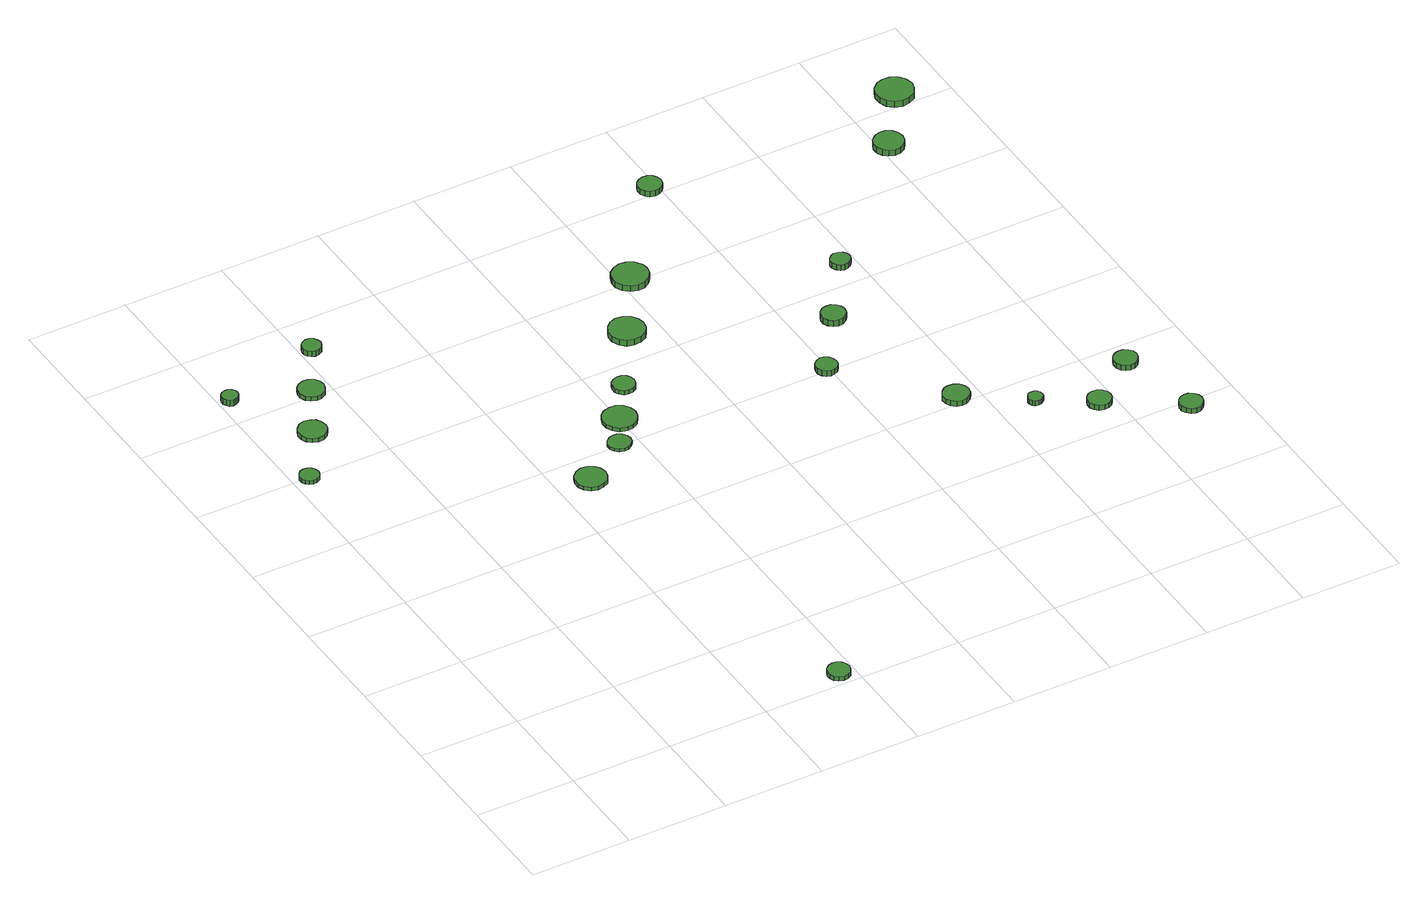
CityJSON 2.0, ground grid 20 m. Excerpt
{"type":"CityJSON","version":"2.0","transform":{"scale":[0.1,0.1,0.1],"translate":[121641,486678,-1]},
"CityObjects":{
"tree1":{"type":"SolitaryVegetationObject","attributes":{"function":"something"},"geometry":[{"type":"MultiSurface","lod":"1","boundaries":[[[0,1,2,3,4,5,6,7,8,9,10,11,12,13,14]],[[15,16,17,18,19,20,21,22,23,24,25,26,27,28,29]],[[0,29,28,1]],[[1,28,27,2]],[[2,27,26,3]],[[3,26,25,4]],[[4,25,24,5]],[[5,24,23,6]],[[6,23,22,7]],[[7,22,21,8]],[[8,21,20,9]],[[9,20,19,10]],[[10,19,18,11]],[[11,18,17,12]],[[12,17,16,13]],[[13,16,15,14]],[[14,15,29,0]]]}]},
"tree2":{"type":"SolitaryVegetationObject","attributes":{"function":"something"},"geometry":[{"type":"MultiSurface","lod":"1","boundaries":[[[30,31,32,33,34,35,36,37,38,39,40,41,42,43,44]],[[45,46,47,48,49,50,51,52,53,54,55,56,57,58,59]],[[30,59,58,31]],[[31,58,57,32]],[[32,57,56,33]],[[33,56,55,34]],[[34,55,54,35]],[[35,54,53,36]],[[36,53,52,37]],[[37,52,51,38]],[[38,51,50,39]],[[39,50,49,40]],[[40,49,48,41]],[[41,48,47,42]],[[42,47,46,43]],[[43,46,45,44]],[[44,45,59,30]]]}]},
"tree3":{"type":"SolitaryVegetationObject","attributes":{"function":"something"},"geometry":[{"type":"MultiSurface","lod":"1","boundaries":[[[60,61,62,63,64,65,66,67,68,69,70,71,72,73,74]],[[75,76,77,78,79,80,81,82,83,84,85,86,87,88,89]],[[60,89,88,61]],[[61,88,87,62]],[[62,87,86,63]],[[63,86,85,64]],[[64,85,84,65]],[[65,84,83,66]],[[66,83,82,67]],[[67,82,81,68]],[[68,81,80,69]],[[69,80,79,70]],[[70,79,78,71]],[[71,78,77,72]],[[72,77,76,73]],[[73,76,75,74]],[[74,75,89,60]]]}]},
"tree4":{"type":"SolitaryVegetationObject","attributes":{"function":"something"},"geometry":[{"type":"MultiSurface","lod":"1","boundaries":[[[90,91,92,93,94,95,96,97,98,99,100,101,102,103,104]],[[105,106,107,108,109,110,111,112,113,114,115,116,117,118,119]],[[90,119,118,91]],[[91,118,117,92]],[[92,117,116,93]],[[93,116,115,94]],[[94,115,114,95]],[[95,114,113,96]],[[96,113,112,97]],[[97,112,111,98]],[[98,111,110,99]],[[99,110,109,100]],[[100,109,108,101]],[[101,108,107,102]],[[102,107,106,103]],[[103,106,105,104]],[[104,105,119,90]]]}]},
"tree5":{"type":"SolitaryVegetationObject","attributes":{"function":"something"},"geometry":[{"type":"MultiSurface","lod":"1","boundaries":[[[120,121,122,123,124,125,126,127,128,129,130,131,132,133,134]],[[135,136,137,138,139,140,141,142,143,144,145,146,147,148,149]],[[120,149,148,121]],[[121,148,147,122]],[[122,147,146,123]],[[123,146,145,124]],[[124,145,144,125]],[[125,144,143,126]],[[126,143,142,127]],[[127,142,141,128]],[[128,141,140,129]],[[129,140,139,130]],[[130,139,138,131]],[[131,138,137,132]],[[132,137,136,133]],[[133,136,135,134]],[[134,135,149,120]]]}]},
"tree6":{"type":"SolitaryVegetationObject","attributes":{"function":"something"},"geometry":[{"type":"MultiSurface","lod":"1","boundaries":[[[150,151,152,153,154,155,156,157,158,159,160,161,162,163,164]],[[165,166,167,168,169,170,171,172,173,174,175,176,177,178,179]],[[150,179,178,151]],[[151,178,177,152]],[[152,177,176,153]],[[153,176,175,154]],[[154,175,174,155]],[[155,174,173,156]],[[156,173,172,157]],[[157,172,171,158]],[[158,171,170,159]],[[159,170,169,160]],[[160,169,168,161]],[[161,168,167,162]],[[162,167,166,163]],[[163,166,165,164]],[[164,165,179,150]]]}]},
"tree7":{"type":"SolitaryVegetationObject","attributes":{"function":"something"},"geometry":[{"type":"MultiSurface","lod":"1","boundaries":[[[180,181,182,183,184,185,186,187,188,189,190,191,192,193,194]],[[195,196,197,198,199,200,201,202,203,204,205,206,207,208,209]],[[180,209,208,181]],[[181,208,207,182]],[[182,207,206,183]],[[183,206,205,184]],[[184,205,204,185]],[[185,204,203,186]],[[186,203,202,187]],[[187,202,201,188]],[[188,201,200,189]],[[189,200,199,190]],[[190,199,198,191]],[[191,198,197,192]],[[192,197,196,193]],[[193,196,195,194]],[[194,195,209,180]]]}]},
"tree8":{"type":"SolitaryVegetationObject","attributes":{"function":"something"},"geometry":[{"type":"MultiSurface","lod":"1","boundaries":[[[210,211,212,213,214,215,216,217,218,219,220,221,222,223,224]],[[225,226,227,228,229,230,231,232,233,234,235,236,237,238,239]],[[210,239,238,211]],[[211,238,237,212]],[[212,237,236,213]],[[213,236,235,214]],[[214,235,234,215]],[[215,234,233,216]],[[216,233,232,217]],[[217,232,231,218]],[[218,231,230,219]],[[219,230,229,220]],[[220,229,228,221]],[[221,228,227,222]],[[222,227,226,223]],[[223,226,225,224]],[[224,225,239,210]]]}]},
"tree9":{"type":"SolitaryVegetationObject","attributes":{"function":"something"},"geometry":[{"type":"MultiSurface","lod":"1","boundaries":[[[240,241,242,243,244,245,246,247,248,249,250,251,252,253,254]],[[255,256,257,258,259,260,261,262,263,264,265,266,267,268,269]],[[240,269,268,241]],[[241,268,267,242]],[[242,267,266,243]],[[243,266,265,244]],[[244,265,264,245]],[[245,264,263,246]],[[246,263,262,247]],[[247,262,261,248]],[[248,261,260,249]],[[249,260,259,250]],[[250,259,258,251]],[[251,258,257,252]],[[252,257,256,253]],[[253,256,255,254]],[[254,255,269,240]]]}]},
"tree10":{"type":"SolitaryVegetationObject","attributes":{"function":"something"},"geometry":[{"type":"MultiSurface","lod":"1","boundaries":[[[270,271,272,273,274,275,276,277,278,279,280,281,282,283,284]],[[285,286,287,288,289,290,291,292,293,294,295,296,297,298,299]],[[270,299,298,271]],[[271,298,297,272]],[[272,297,296,273]],[[273,296,295,274]],[[274,295,294,275]],[[275,294,293,276]],[[276,293,292,277]],[[277,292,291,278]],[[278,291,290,279]],[[279,290,289,280]],[[280,289,288,281]],[[281,288,287,282]],[[282,287,286,283]],[[283,286,285,284]],[[284,285,299,270]]]}]},
"tree11":{"type":"SolitaryVegetationObject","attributes":{"function":"something"},"geometry":[{"type":"MultiSurface","lod":"1","boundaries":[[[300,301,302,303,304,305,306,307,308,309,310,311,312,313,314]],[[315,316,317,318,319,320,321,322,323,324,325,326,327,328,329]],[[300,329,328,301]],[[301,328,327,302]],[[302,327,326,303]],[[303,326,325,304]],[[304,325,324,305]],[[305,324,323,306]],[[306,323,322,307]],[[307,322,321,308]],[[308,321,320,309]],[[309,320,319,310]],[[310,319,318,311]],[[311,318,317,312]],[[312,317,316,313]],[[313,316,315,314]],[[314,315,329,300]]]}]},
"tree12":{"type":"SolitaryVegetationObject","attributes":{"function":"something"},"geometry":[{"type":"MultiSurface","lod":"1","boundaries":[[[330,331,332,333,334,335,336,337,338,339,340,341,342,343,344]],[[345,346,347,348,349,350,351,352,353,354,355,356,357,358,359]],[[330,359,358,331]],[[331,358,357,332]],[[332,357,356,333]],[[333,356,355,334]],[[334,355,354,335]],[[335,354,353,336]],[[336,353,352,337]],[[337,352,351,338]],[[338,351,350,339]],[[339,350,349,340]],[[340,349,348,341]],[[341,348,347,342]],[[342,347,346,343]],[[343,346,345,344]],[[344,345,359,330]]]}]},
"tree13":{"type":"SolitaryVegetationObject","attributes":{"function":"something"},"geometry":[{"type":"MultiSurface","lod":"1","boundaries":[[[360,361,362,363,364,365,366,367,368,369,370,371,372,373,374]],[[375,376,377,378,379,380,381,382,383,384,385,386,387,388,389]],[[360,389,388,361]],[[361,388,387,362]],[[362,387,386,363]],[[363,386,385,364]],[[364,385,384,365]],[[365,384,383,366]],[[366,383,382,367]],[[367,382,381,368]],[[368,381,380,369]],[[369,380,379,370]],[[370,379,378,371]],[[371,378,377,372]],[[372,377,376,373]],[[373,376,375,374]],[[374,375,389,360]]]}]},
"tree14":{"type":"SolitaryVegetationObject","attributes":{"function":"something"},"geometry":[{"type":"MultiSurface","lod":"1","boundaries":[[[390,391,392,393,394,395,396,397,398,399,400,401,402,403,404]],[[405,406,407,408,409,410,411,412,413,414,415,416,417,418,419]],[[390,419,418,391]],[[391,418,417,392]],[[392,417,416,393]],[[393,416,415,394]],[[394,415,414,395]],[[395,414,413,396]],[[396,413,412,397]],[[397,412,411,398]],[[398,411,410,399]],[[399,410,409,400]],[[400,409,408,401]],[[401,408,407,402]],[[402,407,406,403]],[[403,406,405,404]],[[404,405,419,390]]]}]},
"tree15":{"type":"SolitaryVegetationObject","attributes":{"function":"something"},"geometry":[{"type":"MultiSurface","lod":"1","boundaries":[[[420,421,422,423,424,425,426,427,428,429,430,431,432,433,434]],[[435,436,437,438,439,440,441,442,443,444,445,446,447,448,449]],[[420,449,448,421]],[[421,448,447,422]],[[422,447,446,423]],[[423,446,445,424]],[[424,445,444,425]],[[425,444,443,426]],[[426,443,442,427]],[[427,442,441,428]],[[428,441,440,429]],[[429,440,439,430]],[[430,439,438,431]],[[431,438,437,432]],[[432,437,436,433]],[[433,436,435,434]],[[434,435,449,420]]]}]},
"tree16":{"type":"SolitaryVegetationObject","attributes":{"function":"something"},"geometry":[{"type":"MultiSurface","lod":"1","boundaries":[[[450,451,452,453,454,455,456,457,458,459,460,461,462,463,464]],[[465,466,467,468,469,470,471,472,473,474,475,476,477,478,479]],[[450,479,478,451]],[[451,478,477,452]],[[452,477,476,453]],[[453,476,475,454]],[[454,475,474,455]],[[455,474,473,456]],[[456,473,472,457]],[[457,472,471,458]],[[458,471,470,459]],[[459,470,469,460]],[[460,469,468,461]],[[461,468,467,462]],[[462,467,466,463]],[[463,466,465,464]],[[464,465,479,450]]]}]},
"tree17":{"type":"SolitaryVegetationObject","attributes":{"function":"something"},"geometry":[{"type":"MultiSurface","lod":"1","boundaries":[[[480,481,482,483,484,485,486,487,488,489,490,491,492,493,494]],[[495,496,497,498,499,500,501,502,503,504,505,506,507,508,509]],[[480,509,508,481]],[[481,508,507,482]],[[482,507,506,483]],[[483,506,505,484]],[[484,505,504,485]],[[485,504,503,486]],[[486,503,502,487]],[[487,502,501,488]],[[488,501,500,489]],[[489,500,499,490]],[[490,499,498,491]],[[491,498,497,492]],[[492,497,496,493]],[[493,496,495,494]],[[494,495,509,480]]]}]},
"tree18":{"type":"SolitaryVegetationObject","attributes":{"function":"something"},"geometry":[{"type":"MultiSurface","lod":"1","boundaries":[[[510,511,512,513,514,515,516,517,518,519,520,521,522,523,524]],[[525,526,527,528,529,530,531,532,533,534,535,536,537,538,539]],[[510,539,538,511]],[[511,538,537,512]],[[512,537,536,513]],[[513,536,535,514]],[[514,535,534,515]],[[515,534,533,516]],[[516,533,532,517]],[[517,532,531,518]],[[518,531,530,519]],[[519,530,529,520]],[[520,529,528,521]],[[521,528,527,522]],[[522,527,526,523]],[[523,526,525,524]],[[524,525,539,510]]]}]},
"tree19":{"type":"SolitaryVegetationObject","attributes":{"function":"something"},"geometry":[{"type":"MultiSurface","lod":"1","boundaries":[[[540,541,542,543,544,545,546,547,548,549,550,551,552,553,554]],[[555,556,557,558,559,560,561,562,563,564,565,566,567,568,569]],[[540,569,568,541]],[[541,568,567,542]],[[542,567,566,543]],[[543,566,565,544]],[[544,565,564,545]],[[545,564,563,546]],[[546,563,562,547]],[[547,562,561,548]],[[548,561,560,549]],[[549,560,559,550]],[[550,559,558,551]],[[551,558,557,552]],[[552,557,556,553]],[[553,556,555,554]],[[554,555,569,540]]]}]},
"tree20":{"type":"SolitaryVegetationObject","attributes":{"function":"something"},"geometry":[{"type":"MultiSurface","lod":"1","boundaries":[[[570,571,572,573,574,575,576,577,578,579,580,581,582,583,584]],[[585,586,587,588,589,590,591,592,593,594,595,596,597,598,599]],[[570,599,598,571]],[[571,598,597,572]],[[572,597,596,573]],[[573,596,595,574]],[[574,595,594,575]],[[575,594,593,576]],[[576,593,592,577]],[[577,592,591,578]],[[578,591,590,579]],[[579,590,589,580]],[[580,589,588,581]],[[581,588,587,582]],[[582,587,586,583]],[[583,586,585,584]],[[584,585,599,570]]]}]},
"tree21":{"type":"SolitaryVegetationObject","attributes":{"function":"something"},"geometry":[{"type":"MultiSurface","lod":"1","boundaries":[[[600,601,602,603,604,605,606,607,608,609,610,611,612,613,614]],[[615,616,617,618,619,620,621,622,623,624,625,626,627,628,629]],[[600,629,628,601]],[[601,628,627,602]],[[602,627,626,603]],[[603,626,625,604]],[[604,625,624,605]],[[605,624,623,606]],[[606,623,622,607]],[[607,622,621,608]],[[608,621,620,609]],[[609,620,619,610]],[[610,619,618,611]],[[611,618,617,612]],[[612,617,616,613]],[[613,616,615,614]],[[614,615,629,600]]]}]},
"tree22":{"type":"SolitaryVegetationObject","attributes":{"function":"something"},"geometry":[{"type":"MultiSurface","lod":"1","boundaries":[[[630,631,632,633,634,635,636,637,638,639,640,641,642,643,644]],[[645,646,647,648,649,650,651,652,653,654,655,656,657,658,659]],[[630,659,658,631]],[[631,658,657,632]],[[632,657,656,633]],[[633,656,655,634]],[[634,655,654,635]],[[635,654,653,636]],[[636,653,652,637]],[[637,652,651,638]],[[638,651,650,639]],[[639,650,649,640]],[[640,649,648,641]],[[641,648,647,642]],[[642,647,646,643]],[[643,646,645,644]],[[644,645,659,630]]]}]},
"tree23":{"type":"SolitaryVegetationObject","attributes":{"function":"something"},"geometry":[{"type":"MultiSurface","lod":"1","boundaries":[[[660,661,662,663,664,665,666,667,668,669,670,671,672,673,674]],[[675,676,677,678,679,680,681,682,683,684,685,686,687,688,689]],[[660,689,688,661]],[[661,688,687,662]],[[662,687,686,663]],[[663,686,685,664]],[[664,685,684,665]],[[665,684,683,666]],[[666,683,682,667]],[[667,682,681,668]],[[668,681,680,669]],[[669,680,679,670]],[[670,679,678,671]],[[671,678,677,672]],[[672,677,676,673]],[[673,676,675,674]],[[674,675,689,660]]]}]}
},
"vertices":[
[53,999,15],[51,1007,15],[47,1013,15],[40,1017,15],[32,1018,15],[24,1016,15],[19,1010,15],[15,1003,15],[15,995,15],[19,988,15],[24,983,15],[32,980,15],[40,981,15],[47,985,15],[51,992,15],[51,992,7],[47,985,7],[40,981,7],[32,980,7],[24,983,7],[19,988,7],[15,995,7],[15,1003,7],[19,1010,7],[24,1016,7],[32,1018,7],[40,1017,7],[47,1013,7],[51,1007,7],[53,999,7],
[40,1265,20],[38,1272,20],[34,1277,20],[28,1281,20],[22,1281,20],[15,1279,20],[10,1275,20],[8,1269,20],[8,1262,20],[10,1256,20],[15,1251,20],[22,1249,20],[28,1250,20],[34,1253,20],[38,1259,20],[38,1259,7],[34,1253,7],[28,1250,7],[22,1249,7],[15,1251,7],[10,1256,7],[8,1262,7],[8,1269,7],[10,1275,7],[15,1279,7],[22,1281,7],[28,1281,7],[34,1277,7],[38,1272,7],[40,1265,7],
[132,1109,16],[129,1120,16],[123,1130,16],[113,1135,16],[101,1137,16],[90,1133,16],[82,1125,16],[77,1115,16],[77,1103,16],[82,1093,16],[90,1085,16],[101,1081,16],[113,1083,16],[123,1088,16],[129,1098,16],[129,1098,7],[123,1088,7],[113,1083,7],[101,1081,7],[90,1085,7],[82,1093,7],[77,1103,7],[77,1115,7],[82,1125,7],[90,1133,7],[101,1137,7],[113,1135,7],[123,1130,7],[129,1120,7],[132,1109,7],
[187,1212,17],[185,1223,17],[179,1231,17],[169,1237,17],[159,1238,17],[148,1234,17],[140,1227,17],[136,1217,17],[136,1207,17],[140,1197,17],[148,1190,17],[159,1186,17],[169,1187,17],[179,1193,17],[185,1202,17],[185,1202,8],[179,1193,8],[169,1187,8],[159,1186,8],[148,1190,8],[140,1197,8],[136,1207,8],[136,1217,8],[140,1227,8],[148,1234,8],[159,1238,8],[169,1237,8],[179,1231,8],[185,1223,8],[187,1212,8],
[591,29,17],[589,38,17],[584,45,17],[576,50,17],[567,51,17],[558,48,17],[551,42,17],[547,33,17],[547,24,17],[551,16,17],[558,10,17],[567,7,17],[576,8,17],[584,12,17],[589,20,17],[589,20,8],[584,12,8],[576,8,8],[567,7,8],[558,10,8],[551,16,8],[547,24,8],[547,33,8],[551,42,8],[558,48,8],[567,51,8],[576,50,8],[584,45,8],[589,38,8],[591,29,8],
[240,1314,23],[238,1322,23],[234,1328,23],[227,1332,23],[219,1333,23],[212,1330,23],[206,1325,23],[203,1318,23],[203,1310,23],[206,1303,23],[212,1298,23],[219,1295,23],[227,1296,23],[234,1300,23],[238,1306,23],[238,1306,11],[234,1300,11],[227,1296,11],[219,1295,11],[212,1298,11],[206,1303,11],[203,1310,11],[203,1318,11],[206,1325,11],[212,1330,11],[219,1333,11],[227,1332,11],[234,1328,11],[238,1322,11],[240,1314,11],
[497,737,17],[494,750,17],[487,760,17],[476,766,17],[463,768,17],[451,764,17],[441,755,17],[436,744,17],[436,731,17],[441,719,17],[451,710,17],[463,706,17],[476,708,17],[487,714,17],[494,725,17],[494,725,9],[487,714,9],[476,708,9],[463,706,9],[451,710,9],[441,719,9],[436,731,9],[436,744,9],[441,755,9],[451,764,9],[463,768,9],[476,766,9],[487,760,9],[494,750,9],[497,737,9],
[586,802,15],[584,811,15],[578,819,15],[570,823,15],[561,824,15],[552,821,15],[545,815,15],[541,807,15],[541,797,15],[545,789,15],[552,783,15],[561,780,15],[570,781,15],[578,786,15],[584,793,15],[584,793,9],[578,786,9],[570,781,9],[561,780,9],[552,783,9],[545,789,9],[541,797,9],[541,807,9],[545,815,9],[552,821,9],[561,824,9],[570,823,9],[578,819,9],[584,811,9],[586,802,9],
[632,863,16],[629,877,16],[621,888,16],[609,895,16],[596,896,16],[582,892,16],[572,883,16],[567,870,16],[567,856,16],[572,844,16],[582,834,16],[596,830,16],[609,831,16],[621,838,16],[629,850,16],[629,850,8],[621,838,8],[609,831,8],[596,830,8],[582,834,8],[572,844,8],[567,856,8],[567,870,8],[572,883,8],[582,892,8],[596,896,8],[609,895,8],[621,888,8],[629,877,8],[632,863,8],
[676,943,17],[674,952,17],[669,959,17],[661,964,17],[652,965,17],[643,962,17],[636,956,17],[632,947,17],[632,938,17],[636,930,17],[643,923,17],[652,921,17],[661,922,17],[669,926,17],[674,934,17],[674,934,8],[669,926,8],[661,922,8],[652,921,8],[643,923,8],[636,930,8],[632,938,8],[632,947,8],[636,956,8],[643,962,8],[652,965,8],[661,964,8],[669,959,8],[674,952,8],[676,943,8],
[771,1074,21],[768,1088,21],[760,1100,21],[747,1107,21],[732,1109,21],[718,1104,21],[708,1094,21],[702,1081,21],[702,1066,21],[708,1053,21],[718,1043,21],[732,1039,21],[747,1040,21],[760,1047,21],[768,1059,21],[768,1059,8],[760,1047,8],[747,1040,8],[732,1039,8],[718,1043,8],[708,1053,8],[702,1066,8],[702,1081,8],[708,1094,8],[718,1104,8],[732,1109,8],[747,1107,8],[760,1100,8],[768,1088,8],[771,1074,8],
[852,1200,28],[849,1214,28],[840,1226,28],[827,1233,28],[813,1235,28],[799,1230,28],[788,1221,28],[782,1207,28],[782,1193,28],[788,1179,28],[799,1169,28],[813,1165,28],[827,1166,28],[840,1174,28],[849,1186,28],[849,1186,15],[840,1174,15],[827,1166,15],[813,1165,15],[799,1169,15],[788,1179,15],[782,1193,15],[782,1207,15],[788,1221,15],[799,1230,15],[813,1235,15],[827,1233,15],[840,1226,15],[849,1214,15],[852,1200,15],
[1016,806,19],[1014,814,19],[1009,821,19],[1001,826,19],[993,827,19],[985,824,19],[978,818,19],[975,810,19],[975,802,19],[978,794,19],[985,788,19],[993,785,19],[1001,786,19],[1009,790,19],[1014,797,19],[1014,797,7],[1009,790,7],[1001,786,7],[993,785,7],[985,788,7],[978,794,7],[975,802,7],[975,810,7],[978,818,7],[985,824,7],[993,827,7],[1001,826,7],[1009,821,7],[1014,814,7],[1016,806,7],
[1180,617,19],[1178,627,19],[1172,636,19],[1162,641,19],[1152,642,19],[1142,639,19],[1134,632,19],[1129,622,19],[1129,611,19],[1134,602,19],[1142,594,19],[1152,591,19],[1162,592,19],[1172,598,19],[1178,606,19],[1178,606,8],[1172,598,8],[1162,592,8],[1152,591,8],[1142,594,8],[1134,602,8],[1129,611,8],[1129,622,8],[1134,632,8],[1142,639,8],[1152,642,8],[1162,641,8],[1172,636,8],[1178,627,8],[1180,617,8],
[1104,928,20],[1102,937,20],[1096,945,20],[1088,950,20],[1078,951,20],[1068,948,20],[1061,942,20],[1057,933,20],[1057,923,20],[1061,914,20],[1068,907,20],[1078,904,20],[1088,905,20],[1096,910,20],[1102,918,20],[1102,918,7],[1096,910,7],[1088,905,7],[1078,904,7],[1068,907,7],[1061,914,7],[1057,923,7],[1057,933,7],[1061,942,7],[1068,948,7],[1078,951,7],[1088,950,7],[1096,945,7],[1102,937,7],[1104,928,7],
[1001,1407,30],[999,1416,30],[994,1424,30],[985,1429,30],[976,1430,30],[966,1427,30],[959,1421,30],[955,1412,30],[955,1402,30],[959,1393,30],[966,1387,30],[976,1384,30],[985,1385,30],[994,1390,30],[999,1397,30],[999,1397,18],[994,1390,18],[985,1385,18],[976,1384,18],[966,1387,18],[959,1393,18],[955,1402,18],[955,1412,18],[959,1421,18],[966,1427,18],[976,1430,18],[985,1429,18],[994,1424,18],[999,1416,18],[1001,1407,18],
[1287,537,19],[1286,543,19],[1282,548,19],[1277,551,19],[1271,551,19],[1265,550,19],[1261,545,19],[1258,540,19],[1258,534,19],[1261,528,19],[1265,524,19],[1271,523,19],[1277,523,19],[1282,526,19],[1286,531,19],[1286,531,8],[1282,526,8],[1277,523,8],[1271,523,8],[1265,524,8],[1261,528,8],[1258,534,8],[1258,540,8],[1261,545,8],[1265,550,8],[1271,551,8],[1277,551,8],[1282,548,8],[1286,543,8],[1287,537,8],
[1188,1054,23],[1186,1062,23],[1181,1068,23],[1174,1072,23],[1166,1073,23],[1159,1071,23],[1153,1065,23],[1149,1058,23],[1149,1050,23],[1153,1043,23],[1159,1037,23],[1166,1035,23],[1174,1036,23],[1181,1040,23],[1186,1046,23],[1186,1046,11],[1181,1040,11],[1174,1036,11],[1166,1035,11],[1159,1037,11],[1153,1043,11],[1149,1050,11],[1149,1058,11],[1153,1065,11],[1159,1071,11],[1166,1073,11],[1174,1072,11],[1181,1068,11],[1186,1062,11],[1188,1054,11],
[1393,475,19],[1391,484,19],[1385,492,19],[1377,497,19],[1367,498,19],[1358,495,19],[1351,489,19],[1347,480,19],[1347,470,19],[1351,462,19],[1358,455,19],[1367,452,19],[1377,453,19],[1385,458,19],[1391,466,19],[1391,466,8],[1385,458,8],[1377,453,8],[1367,452,8],[1358,455,8],[1351,462,8],[1347,470,8],[1347,480,8],[1351,489,8],[1358,495,8],[1367,498,8],[1377,497,8],[1385,492,8],[1391,484,8],[1393,475,8],
[1530,384,19],[1528,393,19],[1522,401,19],[1514,406,19],[1505,407,19],[1496,404,19],[1489,398,19],[1485,389,19],[1485,379,19],[1489,371,19],[1496,364,19],[1505,361,19],[1514,362,19],[1522,367,19],[1528,375,19],[1528,375,8],[1522,367,8],[1514,362,8],[1505,361,8],[1496,364,8],[1489,371,8],[1485,379,8],[1485,389,8],[1489,398,8],[1496,404,8],[1505,407,8],[1514,406,8],[1522,401,8],[1528,393,8],[1530,384,8],
[1491,550,21],[1489,560,21],[1483,567,21],[1475,572,21],[1465,573,21],[1456,570,21],[1449,564,21],[1445,555,21],[1445,545,21],[1449,536,21],[1456,530,21],[1465,527,21],[1475,528,21],[1483,533,21],[1489,541,21],[1489,541,9],[1483,533,9],[1475,528,9],[1465,527,9],[1456,530,9],[1449,536,9],[1445,545,9],[1445,555,9],[1449,564,9],[1456,570,9],[1465,573,9],[1475,572,9],[1483,567,9],[1489,560,9],[1491,550,9],
[1444,1306,24],[1442,1318,24],[1435,1328,24],[1424,1334,24],[1412,1335,24],[1401,1331,24],[1392,1323,24],[1387,1312,24],[1387,1300,24],[1392,1289,24],[1401,1281,24],[1412,1277,24],[1424,1278,24],[1435,1284,24],[1442,1294,24],[1442,1294,11],[1435,1284,11],[1424,1278,11],[1412,1277,11],[1401,1281,11],[1392,1289,11],[1387,1300,11],[1387,1312,11],[1392,1323,11],[1401,1331,11],[1412,1335,11],[1424,1334,11],[1435,1328,11],[1442,1318,11],[1444,1306,11],
[1538,1433,21],[1534,1448,21],[1526,1460,21],[1512,1468,21],[1497,1469,21],[1483,1465,21],[1472,1455,21],[1466,1441,21],[1466,1426,21],[1472,1412,21],[1483,1402,21],[1497,1397,21],[1512,1399,21],[1526,1406,21],[1534,1419,21],[1534,1419,8],[1526,1406,8],[1512,1399,8],[1497,1397,8],[1483,1402,8],[1472,1412,8],[1466,1426,8],[1466,1441,8],[1472,1455,8],[1483,1465,8],[1497,1469,8],[1512,1468,8],[1526,1460,8],[1534,1448,8],[1538,1433,8]
]}
